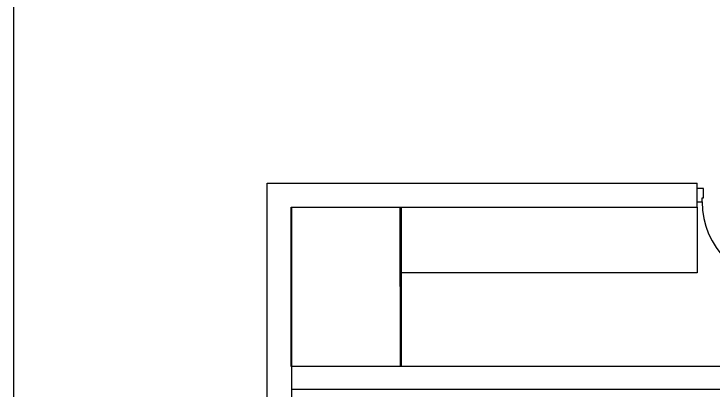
# Model space of a CAD drawing. Extents: x -4409 to 83729, y -39415 to 28842.
# Drawn here: x -4409 to 1999, y 15437 to 18885 of the extents above; entities that cross this region are included whole.
import ezdxf

# ---------------------------------------------------------------- set-up
doc = ezdxf.new("R2010")
doc.units = 0
for name, color, linetype in [('4_JOINERY', 217, 'CONTINUOUS'), ('DOORS', 171, 'CONTINUOUS'), ('WWW_CADBLOCKSFREE_COM', 7, 'CONTINUOUS')]:
    doc.layers.add(name, color=color, linetype=linetype)

# ---------------------------------------------------------------- blocks, each defined once
blk = doc.blocks.new('RYTREYR')
at = {"layer": 'DOORS'}
for p, q in [((6351.54, 1005.98), (6351.54, 1082.23)), ((6351.54, 1082.23), (6355.29, 1082.23)), ((6355.29, 1005.98), (6355.29, 1082.23)), ((6351.54, 1005.98), (6355.29, 1005.98))]:
    blk.add_line(p, q, dxfattribs=at)
at = {"layer": 'DOORS', "linetype": 'CONTINUOUS'}
for p, q in [((6346.54, 993.48), (6346.54, 1005.98)), ((6346.54, 1005.98), (6351.54, 1005.98)), ((6351.54, 1005.98), (6351.54, 1002.23)), ((6351.54, 1002.23), (6352.79, 1002.23)), ((6352.79, 1002.23), (6352.79, 993.48)), ((6430.29, 1002.23), (6430.29, 993.48)), ((6431.54, 1002.23), (6430.29, 1002.23)), ((6436.54, 1005.98), (6431.54, 1005.98)), ((6431.54, 1005.98), (6431.54, 1002.23)), ((6436.54, 993.48), (6436.54, 1005.98)), ((6352.79, 993.48), (6346.54, 993.48)), ((6430.29, 993.48), (6436.54, 993.48))]:
    blk.add_line(p, q, dxfattribs=at)
at = {"layer": 'DOORS'}
blk.add_arc((6355.29, 1005.98), 76.25, 0.00387, 89.99831, dxfattribs=at)

msp = doc.modelspace()

# ---------------------------------------------------------------- linework, layer by layer
at = {"layer": 'WWW_CADBLOCKSFREE_COM', "color": 7}
for p, q in [((-2087.501, 13042.788), (-2087.501, 17332.788)), ((-2087.501, 17332.788), (-867.501, 17332.788)), ((-1087.438, 17332.788), (1852.562, 17332.788)), ((-1867.501, 15652.788), (-1867.501, 17112.788)), ((-1867.501, 17112.788), (-867.501, 17112.788)), ((-867.438, 17112.788), (1852.562, 17112.788)), ((-867.501, 15652.788), (-1867.501, 15652.788)), ((-1860.871, 13042.788), (-1860.871, 15652.788))]:
    msp.add_line(p, q, dxfattribs=at)
at = {"layer": 'WWW_CADBLOCKSFREE_COM', "color": 8}
for points in [[(-4408.808, 22332.931), (7008.839, 22332.931), (7008.839, 6113.264), (-4408.808, 6113.264)], [(-4408.808, 22332.931), (7008.839, 22332.931), (7008.839, 6113.264), (-4408.808, 6113.264)], [(-1867.501, 17112.788), (-867.501, 17112.788), (-867.501, 15652.788), (-1867.501, 15652.788)], [(-860.871, 15652.788), (-1860.871, 15652.788), (-1860.871, 17112.788), (-860.871, 17112.788)]]:
    msp.add_lwpolyline(points, close=True, dxfattribs=at)
at = {"layer": 'WWW_CADBLOCKSFREE_COM', "color": 7}
for points in [[(1852.562, 17112.788), (1852.562, 17332.788)], [(2732.562, 15652.788), (-1860.871, 15652.788)], [(2732.562, 15442.055), (-1860.871, 15442.055)]]:
    msp.add_lwpolyline(points, dxfattribs=at)
at = {"layer": 'WWW_CADBLOCKSFREE_COM', "color": 8}
for points in [[(-867.438, 15652.788), (-867.501, 17112.788)], [(1852.562, 17112.788), (1852.562, 16512.788), (-867.108, 16512.788), (-867.108, 17112.788), (1852.562, 17112.788)]]:
    msp.add_lwpolyline(points, dxfattribs=at)

# ---------------------------------------------------------------- block references
at = {"layer": '4_JOINERY', "xscale": 9.8, "yscale": 9.8, "zscale": 9.8, "rotation": 180}
msp.add_blockref('RYTREYR', (64928.649, 27020.126), dxfattribs=at)

doc.saveas('drawing.dxf')
